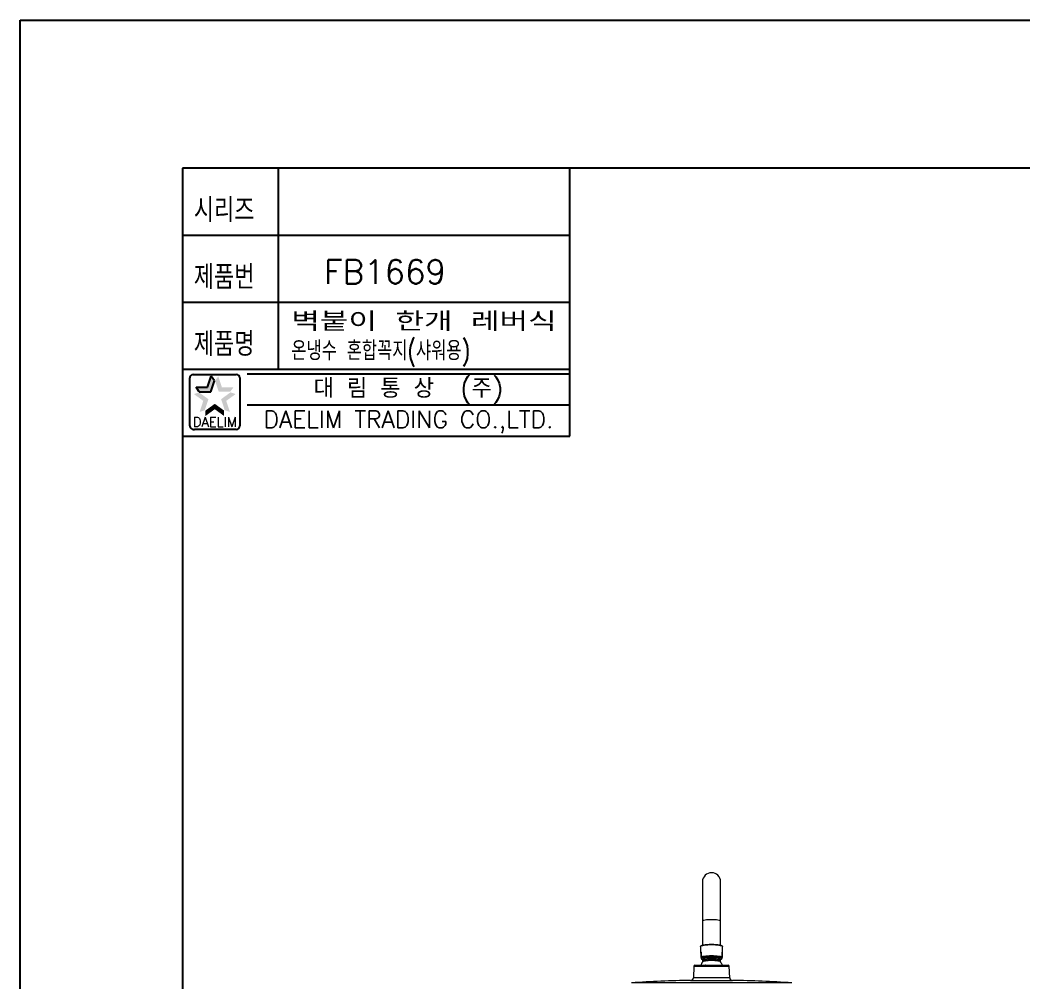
# Model space of a CAD drawing. Extents: x 1944 to 4044, y -46 to 2924.
# Drawn here: x 1944 to 2994, y 1917 to 2924 of the extents above; entities that cross this region are included whole.
import ezdxf
from ezdxf.enums import TextEntityAlignment as Align

# ---------------------------------------------------------------- set-up
doc = ezdxf.new("R2010")
doc.units = 0
doc.header["$LTSCALE"] = 23.1
doc.layers.get('0').update_dxf_attribs({"linetype": 'CONTINUOUS'})
doc.layers.add('D', color=2, linetype='CONTINUOUS')
doc.styles.add('GHS', font='romans', dxfattribs={"bigfont": 'ghs'})
doc.styles.add('ROMANS', font='romans', dxfattribs={"bigfont": 'GHS.shx'})

# ---------------------------------------------------------------- blocks, each defined once
blk = doc.blocks.new('A$C7AF3309A')
at = {"color": 7, "linetype": 'Continuous', "lineweight": 15}
for p, q in [((375.5, 1609.1), (375.5, 1567.8)), ((394.5, 1567.8), (394.5, 1609.1)), ((375.5, 1567.8), (375.5, 1542.8)), ((394.5, 1542.8), (394.5, 1567.8)), ((384.9, 1543.8), (384.9, 1543.8)), ((384.9, 1543.8), (385, 1543.8)), ((373.5, 1541.3), (373.5, 1541.4)), ((373.5, 1541.3), (373.5, 1535.8)), ((374, 1530.4), (374, 1535.5)), ((374, 1535.5), (374, 1530.4)), ((396, 1535.5), (396, 1530.4)), ((396, 1530.4), (396, 1535.5)), ((396.5, 1535.8), (396.5, 1541.3)), ((374.5, 1528.4), (376, 1527.6)), ((375.5, 1527.8), (375.5, 1525)), ((376, 1527.3), (376, 1525.7)), ((394, 1527.6), (395.5, 1528.4)), ((394, 1527.6), (394.2, 1527.7)), ((394, 1525.7), (394, 1527.3)), ((394.5, 1525), (394.5, 1527.8)), ((366.5, 1520.9), (366, 1508.7)), ((404, 1508.7), (403.5, 1520.9))]:
    blk.add_line(p, q, dxfattribs=at)
at = {"color": 8, "linetype": 'Continuous', "lineweight": 15}
for p, q in [((366.5, 1520.9), (403.5, 1520.9)), ((468.8, 1503.3), (301.2, 1503.3)), ((363.1, 1505.8), (406.9, 1505.8)), ((404, 1508.7), (366, 1508.7))]:
    blk.add_line(p, q, dxfattribs=at)
at = {"color": 8, "linetype": 'Continuous', "lineweight": 15, "flags": 128}
for points in [[(394.5, 1567.8), (394.3, 1568.1), (393.8, 1568.4), (392.9, 1568.7), (391.7, 1569), (390.3, 1569.2), (388.6, 1569.3), (386.9, 1569.4), (385, 1569.4), (383.1, 1569.4), (381.4, 1569.3), (379.7, 1569.2), (378.3, 1569), (377.1, 1568.7), (376.2, 1568.4), (375.7, 1568.1), (375.5, 1567.8)], [(373.5, 1541.4), (373.6, 1541.6), (374.1, 1542), (374.9, 1542.3), (376, 1542.6), (377.4, 1542.9), (379.1, 1543.1), (381, 1543.2), (382.9, 1543.3), (385, 1543.3)], [(385, 1543.3), (387.1, 1543.3), (389, 1543.2), (390.9, 1543.1), (392.6, 1542.9), (394, 1542.6), (395.1, 1542.3), (395.9, 1542), (396.4, 1541.6), (396.5, 1541.3)], [(394.2, 1527.7), (394.3, 1527.8), (394.5, 1528.1), (394.3, 1528.4), (393.8, 1528.7), (392.9, 1529), (391.8, 1529.3), (390.3, 1529.5), (388.7, 1529.6), (386.9, 1529.7), (385.1, 1529.8), (383.2, 1529.7), (381.4, 1529.6), (379.8, 1529.5), (378.3, 1529.3), (377.1, 1529), (376.3, 1528.7), (375.7, 1528.4), (375.5, 1528.1), (375.7, 1527.8), (376, 1527.6)], [(376, 1527.3), (376.1, 1527.5), (376.6, 1527.8), (377.4, 1528.1), (378.5, 1528.3), (379.9, 1528.5), (381.5, 1528.7), (383.2, 1528.8), (385, 1528.8)], [(394, 1525.7), (394, 1525.8), (393.7, 1526.1), (393.1, 1526.4), (392.2, 1526.7), (390.9, 1526.9), (389.4, 1527.1), (387.8, 1527.2), (386, 1527.3), (384.2, 1527.3), (382.4, 1527.2), (380.7, 1527.1), (379.2, 1526.9), (377.9, 1526.7), (376.9, 1526.4), (376.3, 1526.1), (376, 1525.8), (376, 1525.7)], [(385, 1528.8), (386.8, 1528.8), (388.5, 1528.7), (390.1, 1528.5), (391.5, 1528.3), (392.6, 1528.1), (393.4, 1527.8), (393.9, 1527.5), (394, 1527.2)]]:
    blk.add_lwpolyline(points, dxfattribs=at)
at = {"color": 7, "linetype": 'Continuous', "lineweight": 15, "flags": 128}
for points in [[(374, 1530.4), (374.9, 1530.8), (376, 1531.1), (377.4, 1531.3), (379.1, 1531.5), (380.9, 1531.7), (382.9, 1531.8), (385, 1531.8), (387.1, 1531.8), (389.1, 1531.7), (390.9, 1531.5), (392.6, 1531.3), (394, 1531.1), (395.1, 1530.8), (396, 1530.4)], [(374.5, 1529.5), (375.3, 1529.9), (376.4, 1530.1), (377.7, 1530.4), (379.3, 1530.6), (381.1, 1530.7), (383, 1530.8), (385, 1530.9), (387, 1530.8), (388.9, 1530.7), (390.7, 1530.6), (392.3, 1530.4), (393.6, 1530.1), (394.7, 1529.9), (395.5, 1529.5)], [(376, 1525.6), (376.1, 1525.7), (376.6, 1526), (377.5, 1526.3), (378.6, 1526.5), (380, 1526.7), (381.6, 1526.9), (383.3, 1527), (385.1, 1527), (386.8, 1527), (388.5, 1526.9), (390.1, 1526.7), (391.5, 1526.5), (392.6, 1526.3), (393.5, 1526), (394, 1525.7), (394.1, 1525.4)]]:
    blk.add_lwpolyline(points, dxfattribs=at)
at = {"color": 7, "linetype": 'Continuous', "lineweight": 15}
for centre, radius, start, end in [((385, 1609.1), 9.5, 0, 180), ((374.1, 1535.5), 0.073, 108.8606, 167.2073), ((395.9, 1535.5), 0.073, 12.7924, 71.1396), ((375.1, 1530.4), 1.06, 180.1855, 236.6883), ((374.1, 1530.4), 0.073, 108.8616, 167.204), ((394.9, 1530.4), 1.06, 303.3117, 359.8145), ((395.9, 1530.4), 0.073, 12.7924, 71.1395), ((367.5, 1520.9), 1, 90, 178), ((402.5, 1520.9), 1, 2, 90), ((385, 208.2), 1297.9, 90.9672, 93.7039), ((363, 1508.8), 3, 270.9672, 358), ((407, 1508.8), 3, 182, 269.0328), ((385, 208.2), 1297.9, 86.2961, 89.0328)]:
    blk.add_arc(centre, radius, start, end, dxfattribs=at)
for points in [[(374.2, 1542.2), (374.4, 1542.3), (374.7, 1542.6), (375.8, 1542.9), (377.1, 1543.2), (378.8, 1543.4), (380.7, 1543.6), (382.7, 1543.7), (384.2, 1543.7), (384.9, 1543.8)], [(385, 1543.8), (385.7, 1543.7), (387.2, 1543.7), (389.2, 1543.6), (391.1, 1543.4), (392.8, 1543.2), (394.2, 1542.9), (395.2, 1542.6), (395.6, 1542.3), (395.8, 1542.2)], [(367.5, 1521.9), (367.5, 1521.9), (367.7, 1521.9), (368.7, 1521.9), (370.3, 1521.9), (372.4, 1521.9), (375, 1521.9), (378, 1521.9), (381.3, 1521.9), (384.7, 1521.9), (388.1, 1521.9), (391.4, 1521.9), (394.4, 1521.9), (397.1, 1521.9), (399.4, 1521.9), (401.1, 1521.9), (402.2, 1521.9), (402.4, 1521.9), (402.5, 1521.9)]]:
    blk.add_open_spline(points, degree=3, dxfattribs=at)
for points, knots in [([(373.9, 1542.1), (373.9, 1542.1), (373.7, 1542), (373.6, 1541.8), (373.5, 1541.5), (373.5, 1541.4)], [0, 0, 0, 0, 0.087297, 0.647955, 1, 1, 1, 1]), ([(373.5, 1535.8), (373.5, 1535.6), (373.6, 1535.4), (373.8, 1535.1), (373.8, 1535)], [0, 0, 0, 0, 0.686194, 1, 1, 1, 1]), ([(373.9, 1534.5), (373.9, 1534.6), (373.9, 1534.7), (373.8, 1535.1), (373.9, 1535.3), (373.9, 1535.4), (374, 1535.5), (374, 1535.6), (374, 1535.6), (374, 1535.6), (374, 1535.6), (374, 1535.6), (374, 1535.6), (374, 1535.6), (374, 1535.5), (374, 1535.5), (374, 1535.5)], [0, 0, 0, 0, 0.1485347, 0.4418132, 0.7447194, 0.8797149, 0.9382886, 0.9623602, 0.9705861, 0.9771364, 0.9794059, 0.9813568, 0.9832038, 0.9851383, 0.9895053, 1, 1, 1, 1]), ([(373.9, 1534.6), (373.9, 1534.6), (374, 1534.5), (374, 1534.4), (374, 1534.3)], [0, 0, 0, 0, 0.485389, 1, 1, 1, 1]), ([(396, 1534.6), (396, 1534.6), (396, 1534.7), (396.1, 1535), (396.4, 1535.4), (396.5, 1535.6), (396.5, 1535.8)], [0, 0, 0, 0, 0.022811, 0.056572, 0.460338, 1, 1, 1, 1]), ([(396, 1535.5), (396, 1535.5), (396, 1535.5), (396, 1535.6), (396, 1535.6), (396, 1535.6), (396, 1535.6), (396, 1535.6), (396, 1535.6), (396, 1535.5), (396.1, 1535.4), (396.1, 1535.3), (396.2, 1535), (396.1, 1534.7), (396.1, 1534.6), (396.1, 1534.6)], [0, 0, 0, 0, 0.0106444, 0.01508, 0.0170438, 0.0189183, 0.0209019, 0.0232087, 0.0291383, 0.0447637, 0.1180706, 0.26872, 0.566171, 0.8733892, 1, 1, 1, 1]), ([(396, 1534.3), (396, 1534.4), (396, 1534.5), (396.1, 1534.6), (396.1, 1534.6)], [0, 0, 0, 0, 0.51462, 1, 1, 1, 1]), ([(396.5, 1541.3), (396.5, 1541.3), (396.5, 1541.5), (396.4, 1541.8), (396.2, 1542), (396.2, 1542)], [0, 0, 0, 0, 0.159381, 0.710084, 1, 1, 1, 1]), ([(376.1, 1525.7), (375.9, 1525.5), (375.2, 1524.8), (374.4, 1523.5), (374, 1522.4), (373.8, 1521.9)], [0, 0, 0, 0, 0.214681, 0.628655, 1, 1, 1, 1]), ([(374.5, 1529.5), (374.4, 1529.6), (374.3, 1529.7), (374.1, 1529.9), (374, 1530.1), (374, 1530.3), (374, 1530.4)], [0, 0, 0, 0, 0.250172, 0.500258, 0.750246, 1, 1, 1, 1]), ([(374, 1530.4), (374, 1530), (374, 1529.4), (374, 1529.3), (374, 1529.3)], [0, 0, 0, 0, 0.499994, 1, 1, 1, 1]), ([(374, 1529.3), (374, 1529.2), (374, 1529), (374.1, 1528.7), (374.3, 1528.5), (374.4, 1528.4), (374.5, 1528.4)], [0, 0, 0, 0, 0.24999, 0.4999, 0.7499, 1, 1, 1, 1]), ([(374.5, 1528.4), (374.5, 1528.4), (374.5, 1528.5), (374.5, 1529.2), (374.5, 1529.5)], [0, 0, 0, 0, 0.5000001, 1, 1, 1, 1]), ([(375.9, 1527.7), (375.9, 1527.7), (375.8, 1527.7), (375.9, 1527.6), (376, 1527.4), (376, 1527.3), (376, 1527.2)], [0, 0, 0, 0, 0.101218, 0.474346, 0.86552, 1, 1, 1, 1]), ([(396.2, 1521.9), (396.1, 1522.3), (395.6, 1523.4), (394.8, 1524.7), (394.1, 1525.4), (393.9, 1525.7)], [0, 0, 0, 0, 0.327738, 0.770353, 1, 1, 1, 1]), ([(394, 1527.3), (394, 1527.4), (394, 1527.6), (394.2, 1527.7), (394.1, 1527.7), (394.1, 1527.7)], [0, 0, 0, 0, 0.401228, 0.804678, 1, 1, 1, 1]), ([(396, 1530.4), (396, 1530.3), (396, 1530.1), (395.9, 1529.9), (395.7, 1529.7), (395.6, 1529.6), (395.5, 1529.5)], [0, 0, 0, 0, 0.2499904, 0.4998996, 0.7499005, 1, 1, 1, 1]), ([(395.5, 1529.5), (395.5, 1529.2), (395.5, 1528.5), (395.5, 1528.4), (395.5, 1528.4)], [0, 0, 0, 0, 0.5, 1, 1, 1, 1]), ([(395.5, 1528.4), (395.6, 1528.4), (395.7, 1528.5), (395.9, 1528.7), (396, 1529), (396, 1529.2), (396, 1529.3)], [0, 0, 0, 0, 0.250172, 0.500258, 0.750246, 1, 1, 1, 1]), ([(396, 1529.3), (396, 1529.3), (396, 1529.4), (396, 1530), (396, 1530.4)], [0, 0, 0, 0, 0.499994, 1, 1, 1, 1]), ([(370.6, 1521.4), (370.6, 1521.4), (370.7, 1521.5), (370.7, 1521.7), (370.9, 1521.8), (371, 1521.9), (371.1, 1521.9), (371.1, 1521.9)], [0, 0, 0, 0, 0.2136616, 0.4273097, 0.6413078, 0.8558327, 1, 1, 1, 1]), ([(373.1, 1521.4), (373.1, 1521.4), (373.1, 1521.5), (373.1, 1521.7), (373.3, 1521.8), (373.4, 1521.9), (373.5, 1521.9), (373.5, 1521.9)], [0, 0, 0, 0, 0.213652, 0.427291, 0.64128, 0.855796, 1, 1, 1, 1]), ([(378.5, 1521.6), (378.5, 1521.7), (378.5, 1521.7), (378.4, 1521.8), (378.4, 1521.9), (378.3, 1521.9), (378.3, 1521.9)], [0, 0, 0, 0, 0.053653, 0.397013, 0.74188, 1, 1, 1, 1]), ([(378.7, 1521.4), (378.7, 1521.4), (378.7, 1521.5), (378.7, 1521.7), (378.8, 1521.8), (378.9, 1521.9), (378.9, 1521.9), (378.9, 1521.9)], [0, 0, 0, 0, 0.2136523, 0.4272912, 0.64128, 0.8557957, 1, 1, 1, 1]), ([(384, 1521.9), (384, 1521.9), (384, 1521.8), (384, 1521.8), (384, 1521.6), (384, 1521.5), (384, 1521.4), (384, 1521.4)], [0, 0, 0, 0, 0.231215, 0.462433, 0.693532, 0.92417, 1, 1, 1, 1]), ([(386, 1521.4), (386, 1521.4), (386, 1521.5), (386, 1521.7), (386, 1521.8), (386, 1521.9), (386, 1521.9), (386, 1521.9)], [0, 0, 0, 0, 0.2136523, 0.4272912, 0.64128, 0.8557957, 1, 1, 1, 1]), ([(391.5, 1521.6), (391.5, 1521.7), (391.5, 1521.7), (391.6, 1521.8), (391.6, 1521.9), (391.7, 1521.9), (391.7, 1521.9)], [0, 0, 0, 0, 0.0536853, 0.3970961, 0.742014, 1, 1, 1, 1]), ([(396.5, 1521.9), (396.6, 1521.9), (396.7, 1521.8), (396.8, 1521.8), (396.9, 1521.6), (396.9, 1521.5), (396.9, 1521.4), (396.9, 1521.4)], [0, 0, 0, 0, 0.214918, 0.429838, 0.644648, 0.859029, 1, 1, 1, 1])]:
    blk.add_open_spline(points, degree=3, knots=knots, dxfattribs=at)
at = {"color": 8, "linetype": 'Continuous', "lineweight": 15}
for points, knots in [([(374, 1535.5), (374, 1535.6), (374, 1535.6), (374, 1535.7), (374, 1535.8), (373.9, 1536), (373.6, 1536), (373.5, 1535.8), (373.5, 1535.8)], [0, 0, 0, 0, 0.032238, 0.062537, 0.093786, 0.125093, 0.499531, 1, 1, 1, 1]), ([(396.5, 1535.8), (396.5, 1535.8), (396.6, 1535.9), (396.4, 1536), (396.2, 1536), (396.1, 1535.9), (396, 1535.8), (396, 1535.7), (396, 1535.6), (396, 1535.6), (396, 1535.5)], [0, 0, 0, 0, 0.000005, 0.499891, 0.75011, 0.875053, 0.906321, 0.937534, 0.96779, 1, 1, 1, 1])]:
    blk.add_open_spline(points, degree=3, knots=knots, dxfattribs=at)

msp = doc.modelspace()

# ---------------------------------------------------------------- linework, layer by layer
at = {"color": 4}
for p, q in [((3988.61, 2769.46), (2113.61, 2769.46)), ((2113.61, 2769.46), (2113.61, 24.46)), ((2518.61, 2489.46), (2518.61, 2769.46))]:
    msp.add_line(p, q, dxfattribs=at)
at = {"color": 7}
for p, q in [((2113.61, 2769.46), (2113.61, 2489.46)), ((2213.61, 2769.46), (2213.61, 2559.46)), ((2113.61, 2699.46), (2518.61, 2699.46)), ((2113.61, 2629.46), (2518.61, 2629.46)), ((2113.61, 2559.46), (2518.61, 2559.46)), ((2113.61, 2489.46), (2518.61, 2489.46))]:
    msp.add_line(p, q, dxfattribs=at)
at = {"color": 2, "linetype": 'Continuous'}
for p, q in [((2124.75, 2553.88), (2169.75, 2553.88)), ((2181.11, 2554.46), (2518.61, 2554.46)), ((2121, 2500.13), (2121, 2550.13)), ((2173.5, 2550.13), (2173.5, 2500.13)), ((2181.11, 2521.96), (2518.61, 2521.96)), ((2169.75, 2496.38), (2126, 2496.38))]:
    msp.add_line(p, q, dxfattribs=at)
at = {"color": 2}
for p, q in [((2139.81, 2540.37), (2143.56, 2551.91)), ((2146.88, 2547.33), (2143.56, 2551.91)), ((2143.13, 2535.8), (2146.88, 2547.33)), ((2127.68, 2540.37), (2139.81, 2540.37)), ((2131.01, 2535.8), (2127.68, 2540.37)), ((2131.01, 2535.8), (2143.13, 2535.8))]:
    msp.add_line(p, q, dxfattribs=at)
at = {"color": 2, "linetype": 'Continuous'}
for centre, radius, start, end in [((2124.75, 2550.13), 3.75, 90, 180), ((2169.75, 2550.13), 3.75, 0, 90), ((2125.38, 2500.76), 4.42, 188.1301, 278.1301), ((2169.75, 2500.13), 3.75, 270, 0)]:
    msp.add_arc(centre, radius, start, end, dxfattribs=at)
at = {"color": 2}
for points in [[(2139.81, 2540.37), (2143.13, 2535.8), (2143.56, 2551.91), (2146.88, 2547.33)], [(2150.95, 2551.91), (2147.62, 2547.33), (2154.69, 2540.37), (2151.37, 2535.8)], [(2135.21, 2526.22), (2140.59, 2527.97), (2125.4, 2533.35), (2130.78, 2535.09)], [(2127.68, 2540.37), (2131.01, 2535.8), (2139.81, 2540.37), (2143.13, 2535.8)], [(2154.69, 2540.37), (2151.37, 2535.8), (2166.82, 2540.37), (2163.49, 2535.8)], [(2169.1, 2533.35), (2163.72, 2535.09), (2159.29, 2526.22), (2153.91, 2527.97)], [(2131.46, 2514.69), (2136.84, 2516.44), (2135.21, 2526.22), (2140.59, 2527.97)], [(2147.25, 2517.47), (2147.25, 2523.13), (2137.44, 2510.34), (2137.44, 2516)], [(2157.06, 2510.34), (2157.06, 2516), (2147.25, 2517.47), (2147.25, 2523.13)], [(2159.29, 2526.22), (2153.91, 2527.97), (2163.04, 2514.69), (2157.66, 2516.44)]]:
    msp.add_solid(points, dxfattribs=at)
at = {"layer": 'D'}
msp.add_lwpolyline([(1943.61, 2924.46), (4043.61, 2924.46), (4043.61, -45.54), (1943.61, -45.54)], close=True, dxfattribs=at)

# ---------------------------------------------------------------- block references
at = {"lineweight": 15}
msp.add_blockref('A$C7AF3309A', (2281.88, 414.17), dxfattribs=at)

# ---------------------------------------------------------------- texts
at = {"color": 7, "linetype": 'Continuous'}
for s, height, style, p in [('대 림 통 상  (주)', 20, 'GHS', (2349.91, 2537.93)), ('DAELIM TRADING CO.,LTD.', 18, 'ROMANS', (2349.91, 2504.1))]:
    msp.add_text(s, height=height, dxfattribs=dict(at, style=style)).set_placement(p, align=Align.MIDDLE)
at = {"color": 2, "linetype": 'Continuous', "style": 'ROMANS'}
msp.add_text('DAELIM', height=10, dxfattribs=at).set_placement((2147.25, 2499.13), align=Align.CENTER)
at = {"layer": 'D', "style": 'GHS'}
for s, height, width, p in [('시리즈', 25, 0.8, (2125.31, 2713.11)), ('제품번', 25, 0.8, (2125.31, 2643.11)), ('제품명', 25, 0.8, (2125.31, 2573.11)), ('온냉수 혼합꼭지(샤워용)', 20, 0.75, (2227.35, 2568.68))]:
    msp.add_text(s, height=height, dxfattribs=dict(at, width=width)).set_placement(p)
at = {"layer": 'D', "color": 7, "style": 'GHS'}
msp.add_text('FB1669', height=25, dxfattribs=at).set_placement((2261.66, 2648.68))
at = {"layer": 'D', "style": 'GHS', "width": 1.105852}
msp.add_text('벽붙이 한개 레버식', height=20, dxfattribs=at).set_placement((2227.35, 2599.28), (2504.8, 2599.28), align=Align.FIT)

doc.saveas('drawing.dxf')
